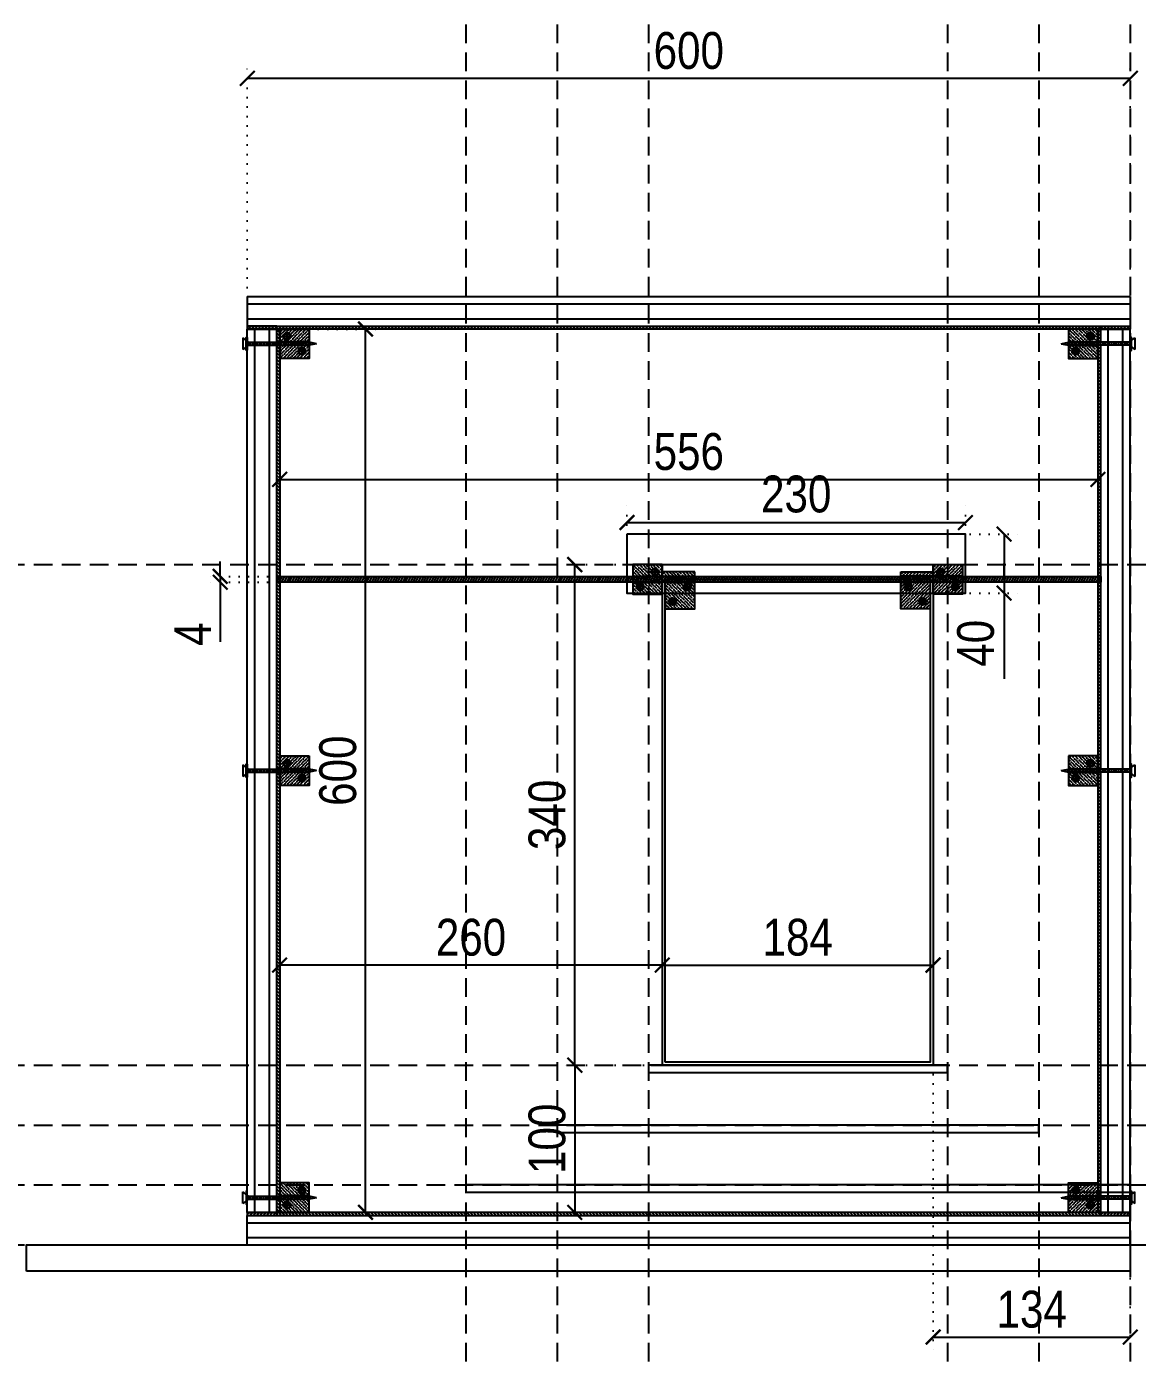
# Model space of a CAD drawing. Extents: x -680 to 5888, y -3600 to 1159.
# Drawn here: x -680 to 76, y -2227 to -1324 of the extents above; entities that cross this region are included whole.
import ezdxf

# ---------------------------------------------------------------- set-up
doc = ezdxf.new("R2010")
doc.units = 0
doc.linetypes.add('DASHED', pattern=[19.05, 12.7, -6.35])
doc.linetypes.add('DOTTED', pattern=[6.35, 0, -6.35])
doc.layers.get('0').update_dxf_attribs({"linetype": 'CONTINUOUS'})
doc.layers.get('DEFPOINTS').update_dxf_attribs({"linetype": 'CONTINUOUS'})
doc.layers.add('construction', color=252, linetype='CONTINUOUS')
doc.styles.get("Standard").update_dxf_attribs({"font": 'DejaVuSansCondensed.ttf'})
doc.dimstyles.new('big', dxfattribs={"dimscale": 10, "dimtxt": 2.5, "dimasz": 1, "dimexe": 1.25, "dimexo": 0.625, "dimtad": 1, "dimdsep": 46, "dimtxsty": 'STANDARD', "dimblk": 'ARCHTICK', "dimcen": 2.5, "dimadec": 0, "dimazin": 0, "dimtfac": 1, "dimtmove": 0, "dimatfit": 3, "dimldrblk": 'ARCHTICK', "dimfxl": 1, "dimarcsym": 0})

# ---------------------------------------------------------------- blocks, each defined once
blk = doc.blocks.new('_ARCHTICK')
at = {"color": 0, "linetype": 'ByBlock', "const_width": 0.15}
blk.add_lwpolyline([(-0.5, -0.5), (0.5, 0.5)], dxfattribs=at)
blk = doc.blocks.new('*D93')
at = {"color": 0, "linetype": 'DOTTED', "lineweight": -2}
for p, q in [((-529.68, -1501.35), (-529.68, -1346.83)), ((70.32, -1501.35), (70.32, -1346.83))]:
    blk.add_line(p, q, dxfattribs=at)
at = {"color": 0, "lineweight": -2}
blk.add_line((-529.68, -1359.33), (70.32, -1359.33), dxfattribs=at)
at = {"layer": 'DEFPOINTS', "color": 0}
for p in [(70.32, -1359.33), (-529.68, -1507.6), (70.32, -1507.6)]:
    blk.add_point(p, dxfattribs=at)
at = {"color": 0, "lineweight": -2, "xscale": 10, "yscale": 10, "zscale": 10, "rotation": 180}
blk.add_blockref('_ARCHTICK', (-529.68, -1359.33), dxfattribs=at)
at = {"color": 0, "lineweight": -2, "xscale": 10, "yscale": 10, "zscale": 10}
blk.add_blockref('_ARCHTICK', (70.32, -1359.33), dxfattribs=at)
at = {"color": 0, "insert": (-229.68, -1340.58), "char_height": 25, "attachment_point": 5}
blk.add_mtext('600', dxfattribs=at)
blk = doc.blocks.new('*D102')
at = {"color": 0, "linetype": 'DOTTED', "lineweight": -2}
for p, q in [((-63.68, -2035.85), (-63.68, -2226.74)), ((70.32, -2135.85), (70.32, -2226.74))]:
    blk.add_line(p, q, dxfattribs=at)
at = {"color": 0, "lineweight": -2}
blk.add_line((-63.68, -2214.24), (70.32, -2214.24), dxfattribs=at)
at = {"layer": 'DEFPOINTS', "color": 0}
for p in [(-63.68, -2029.6), (70.32, -2129.6), (70.32, -2214.24)]:
    blk.add_point(p, dxfattribs=at)
at = {"color": 0, "lineweight": -2, "xscale": 10, "yscale": 10, "zscale": 10, "rotation": 180}
blk.add_blockref('_ARCHTICK', (-63.68, -2214.24), dxfattribs=at)
at = {"color": 0, "lineweight": -2, "xscale": 10, "yscale": 10, "zscale": 10}
blk.add_blockref('_ARCHTICK', (70.32, -2214.24), dxfattribs=at)
at = {"color": 0, "insert": (3.32, -2195.49), "char_height": 25, "attachment_point": 5}
blk.add_mtext('134', dxfattribs=at)
blk = doc.blocks.new('*D112')
at = {"color": 0, "lineweight": -2}
for p, q in [((-548.08, -1697.6), (-548.08, -1687.6)), ((-548.08, -1697.6), (-548.08, -1701.6)), ((-548.08, -1701.6), (-548.08, -1742.07))]:
    blk.add_line(p, q, dxfattribs=at)
at = {"color": 0, "linetype": 'DOTTED', "lineweight": -2}
for p, q in [((-515.93, -1697.6), (-560.58, -1697.6)), ((-515.93, -1701.6), (-560.58, -1701.6))]:
    blk.add_line(p, q, dxfattribs=at)
at = {"layer": 'DEFPOINTS', "color": 0}
for p in [(-548.08, -1701.6), (-509.68, -1697.6), (-509.68, -1701.6)]:
    blk.add_point(p, dxfattribs=at)
at = {"color": 0, "lineweight": -2, "xscale": 10, "yscale": 10, "zscale": 10}
for p, rotation in [((-548.08, -1697.6), 270), ((-548.08, -1701.6), 90)]:
    blk.add_blockref('_ARCHTICK', p, dxfattribs=dict(at, rotation=rotation))
at = {"color": 0, "insert": (-566.83, -1736.84), "char_height": 25, "attachment_point": 5, "rotation": 90}
blk.add_mtext('4', dxfattribs=at)
blk = doc.blocks.new('*D113')
at = {"color": 0, "linetype": 'DOTTED', "lineweight": -2}
for p, q in [((-507.68, -1555.85), (-507.68, -1644.22)), ((48.32, -1555.85), (48.32, -1644.22))]:
    blk.add_line(p, q, dxfattribs=at)
at = {"color": 0, "lineweight": -2}
blk.add_line((-507.68, -1631.72), (48.32, -1631.72), dxfattribs=at)
at = {"layer": 'DEFPOINTS', "color": 0}
for p in [(-507.68, -1549.6), (48.32, -1549.6), (48.32, -1631.72)]:
    blk.add_point(p, dxfattribs=at)
at = {"color": 0, "lineweight": -2, "xscale": 10, "yscale": 10, "zscale": 10, "rotation": 180}
blk.add_blockref('_ARCHTICK', (-507.68, -1631.72), dxfattribs=at)
at = {"color": 0, "lineweight": -2, "xscale": 10, "yscale": 10, "zscale": 10}
blk.add_blockref('_ARCHTICK', (48.32, -1631.72), dxfattribs=at)
at = {"color": 0, "insert": (-229.68, -1612.97), "char_height": 25, "attachment_point": 5}
blk.add_mtext('556', dxfattribs=at)
blk = doc.blocks.new('*D123')
at = {"color": 0, "linetype": 'DOTTED', "lineweight": -2}
for p, q in [((-481.43, -1529.6), (-436.84, -1529.6)), ((-481.43, -2129.6), (-436.84, -2129.6))]:
    blk.add_line(p, q, dxfattribs=at)
at = {"color": 0, "lineweight": -2}
blk.add_line((-449.34, -2129.6), (-449.34, -1529.6), dxfattribs=at)
at = {"layer": 'DEFPOINTS', "color": 0}
for p in [(-487.68, -1529.6), (-449.34, -1529.6), (-487.68, -2129.6)]:
    blk.add_point(p, dxfattribs=at)
at = {"color": 0, "lineweight": -2, "xscale": 10, "yscale": 10, "zscale": 10}
for p, rotation in [((-449.34, -1529.6), 90), ((-449.34, -2129.6), 270)]:
    blk.add_blockref('_ARCHTICK', p, dxfattribs=dict(at, rotation=rotation))
at = {"color": 0, "insert": (-468.09, -1829.6), "char_height": 25, "attachment_point": 5, "rotation": 90}
blk.add_mtext('600', dxfattribs=at)
blk = doc.blocks.new('*D128')
at = {"color": 0, "linetype": 'DOTTED', "lineweight": -2}
for p, q in [((-313.41, -2029.6), (-319.66, -2029.6)), ((-253.93, -2129.6), (-319.66, -2129.6))]:
    blk.add_line(p, q, dxfattribs=at)
at = {"color": 0, "lineweight": -2}
blk.add_line((-307.16, -2029.6), (-307.16, -2129.6), dxfattribs=at)
at = {"layer": 'DEFPOINTS', "color": 0}
for p in [(-307.16, -2029.6), (-307.16, -2129.6), (-247.68, -2129.6)]:
    blk.add_point(p, dxfattribs=at)
at = {"color": 0, "lineweight": -2, "xscale": 10, "yscale": 10, "zscale": 10}
for p, rotation in [((-307.16, -2029.6), 90), ((-307.16, -2129.6), 270)]:
    blk.add_blockref('_ARCHTICK', p, dxfattribs=dict(at, rotation=rotation))
at = {"color": 0, "insert": (-325.91, -2079.6), "char_height": 25, "attachment_point": 5, "rotation": 90}
blk.add_mtext('100', dxfattribs=at)
blk = doc.blocks.new('*D129')
at = {"color": 0, "linetype": 'DOTTED', "lineweight": -2}
for p, q in [((-507.68, -1869.85), (-507.68, -1974.11)), ((-247.68, -1869.85), (-247.68, -1974.11))]:
    blk.add_line(p, q, dxfattribs=at)
at = {"color": 0, "lineweight": -2}
blk.add_line((-247.68, -1961.61), (-507.68, -1961.61), dxfattribs=at)
at = {"layer": 'DEFPOINTS', "color": 0}
for p in [(-507.68, -1863.6), (-247.68, -1863.6), (-507.68, -1961.61)]:
    blk.add_point(p, dxfattribs=at)
at = {"color": 0, "lineweight": -2, "xscale": 10, "yscale": 10, "zscale": 10, "rotation": 180}
blk.add_blockref('_ARCHTICK', (-507.68, -1961.61), dxfattribs=at)
at = {"color": 0, "lineweight": -2, "xscale": 10, "yscale": 10, "zscale": 10}
blk.add_blockref('_ARCHTICK', (-247.68, -1961.61), dxfattribs=at)
at = {"color": 0, "insert": (-377.68, -1942.86), "char_height": 25, "attachment_point": 5}
blk.add_mtext('260', dxfattribs=at)
blk = doc.blocks.new('*D130')
at = {"color": 0, "linetype": 'DOTTED', "lineweight": -2}
for p, q in [((-247.68, -1918.59), (-247.68, -1974.11)), ((-63.68, -1918.59), (-63.68, -1974.11))]:
    blk.add_line(p, q, dxfattribs=at)
at = {"color": 0, "lineweight": -2}
blk.add_line((-247.68, -1961.61), (-63.68, -1961.61), dxfattribs=at)
at = {"layer": 'DEFPOINTS', "color": 0}
for p in [(-247.68, -1912.34), (-63.68, -1912.34), (-63.68, -1961.61)]:
    blk.add_point(p, dxfattribs=at)
at = {"color": 0, "lineweight": -2, "xscale": 10, "yscale": 10, "zscale": 10, "rotation": 180}
blk.add_blockref('_ARCHTICK', (-247.68, -1961.61), dxfattribs=at)
at = {"color": 0, "lineweight": -2, "xscale": 10, "yscale": 10, "zscale": 10}
blk.add_blockref('_ARCHTICK', (-63.68, -1961.61), dxfattribs=at)
at = {"color": 0, "insert": (-155.68, -1942.86), "char_height": 25, "attachment_point": 5}
blk.add_mtext('184', dxfattribs=at)
blk = doc.blocks.new('*D131')
at = {"color": 0, "linetype": 'DOTTED', "lineweight": -2}
for p, q in [((-253.93, -1689.6), (-319.66, -1689.6)), ((-253.93, -2029.6), (-319.66, -2029.6))]:
    blk.add_line(p, q, dxfattribs=at)
at = {"color": 0, "lineweight": -2}
blk.add_line((-307.16, -2029.6), (-307.16, -1689.6), dxfattribs=at)
at = {"layer": 'DEFPOINTS', "color": 0}
for p in [(-307.16, -1689.6), (-247.68, -1689.6), (-247.68, -2029.6)]:
    blk.add_point(p, dxfattribs=at)
at = {"color": 0, "lineweight": -2, "xscale": 10, "yscale": 10, "zscale": 10}
for p, rotation in [((-307.16, -1689.6), 90), ((-307.16, -2029.6), 270)]:
    blk.add_blockref('_ARCHTICK', p, dxfattribs=dict(at, rotation=rotation))
at = {"color": 0, "insert": (-325.91, -1859.6), "char_height": 25, "attachment_point": 5, "rotation": 90}
blk.add_mtext('340', dxfattribs=at)
blk = doc.blocks.new('*D138')
at = {"color": 0, "linetype": 'DOTTED', "lineweight": -2}
for p, q in [((-271.69, -1662.67), (-271.69, -1648.52)), ((-41.69, -1662.67), (-41.69, -1648.52))]:
    blk.add_line(p, q, dxfattribs=at)
at = {"color": 0, "lineweight": -2}
blk.add_line((-271.69, -1661.02), (-41.69, -1661.02), dxfattribs=at)
at = {"layer": 'DEFPOINTS', "color": 0}
for p in [(-271.69, -1668.92), (-41.69, -1661.02), (-41.69, -1668.92)]:
    blk.add_point(p, dxfattribs=at)
at = {"color": 0, "lineweight": -2, "xscale": 10, "yscale": 10, "zscale": 10, "rotation": 180}
blk.add_blockref('_ARCHTICK', (-271.69, -1661.02), dxfattribs=at)
at = {"color": 0, "lineweight": -2, "xscale": 10, "yscale": 10, "zscale": 10}
blk.add_blockref('_ARCHTICK', (-41.69, -1661.02), dxfattribs=at)
at = {"color": 0, "insert": (-156.69, -1641.8), "char_height": 25, "attachment_point": 5}
blk.add_mtext('230', dxfattribs=at)
blk = doc.blocks.new('*D139')
at = {"color": 0, "linetype": 'DOTTED', "lineweight": -2}
for p, q in [((-38.41, -1668.92), (-2.96, -1668.92)), ((-38.41, -1708.94), (-2.96, -1708.94))]:
    blk.add_line(p, q, dxfattribs=at)
at = {"color": 0, "lineweight": -2}
for p, q in [((-15.46, -1668.92), (-15.46, -1708.94)), ((-15.46, -1698.94), (-15.46, -1688.94)), ((-15.46, -1708.94), (-15.46, -1767.14))]:
    blk.add_line(p, q, dxfattribs=at)
at = {"layer": 'DEFPOINTS', "color": 0}
for p in [(-44.66, -1668.92), (-44.66, -1708.94), (-15.46, -1708.94)]:
    blk.add_point(p, dxfattribs=at)
at = {"color": 0, "lineweight": -2, "xscale": 10, "yscale": 10, "zscale": 10}
for p, rotation in [((-15.46, -1668.92), 90), ((-15.46, -1708.94), 270)]:
    blk.add_blockref('_ARCHTICK', p, dxfattribs=dict(at, rotation=rotation))
at = {"color": 0, "insert": (-34.68, -1743.04), "char_height": 25, "attachment_point": 5, "rotation": 90}
blk.add_mtext('40', dxfattribs=at)

msp = doc.modelspace()

# ---------------------------------------------------------------- hatches: boundary and pattern name
h = msp.add_hatch()
h.set_pattern_fill('ANSI31', color=256, scale=0.5, style=0)
h.set_pattern_definition([(45, (-529.6765, -2111.6029), (-1.122532, 1.122532), [])])
h.paths.add_polyline_path([(-529.677, -1527.603), (-529.677, -1529.603), (-509.677, -1529.603), (-509.677, -1527.603)])
h = msp.add_hatch()
h.set_pattern_fill('ANSI31', color=256, scale=0.5, angle=180, style=0)
h.set_pattern_definition([(225, (-2e-13, -2226.6757), (1.122532, -1.122532), [])])
h.paths.add_polyline_path([(-509.677, -1529.603), (-509.677, -1527.603), (50.323, -1527.603), (50.323, -1529.603)])
h = msp.add_hatch()
h.set_pattern_fill('ANSI31', color=256, scale=0.5, style=0)
h.set_pattern_definition([(315, (-459.353, 0), (-1.122532, -1.122532), [])])
h.paths.add_polyline_path([(-507.677, -1529.603), (-507.677, -2129.603), (-509.677, -2129.603), (-509.677, -1529.603)])
h = msp.add_hatch()
h.set_pattern_fill('ANSI36', color=201, scale=0.5, angle=90, style=0)
h.set_pattern_definition([(45, (1894.9609, -1571.6772), (3.086963, 0.841899), [3.96875, -0.79375, 0, -0.79375])])
h.paths.add_polyline_path([(-487.677, -1529.603), (-487.677, -1549.603), (-507.677, -1549.603), (-507.677, -1529.603)])
h = msp.add_hatch()
h.set_pattern_fill('ANSI36', color=201, scale=0.5, angle=90, style=0)
h.set_pattern_definition([(135, (-2354.3139, -1571.6772), (-3.086963, 0.841899), [3.96875, -0.79375, 0, -0.79375])])
h.paths.add_polyline_path([(28.323, -1529.603), (28.323, -1549.603), (48.323, -1549.603), (48.323, -1529.603)])
h = msp.add_hatch()
h.set_pattern_fill('ANSI31', color=256, scale=0.5, angle=180, style=0)
h.paths.add_polyline_path([(48.323, -1529.603), (48.323, -2129.603), (50.323, -2129.603), (50.323, -1529.603)])
h = msp.add_hatch()
h.set_pattern_fill('ANSI31', color=256, scale=0.5, angle=180, style=0)
h.set_pattern_definition([(135, (70.3235, -2111.6029), (1.122532, 1.122532), [])])
h.paths.add_polyline_path([(70.323, -1527.603), (70.323, -1529.603), (50.323, -1529.603), (50.323, -1527.603)])
h = msp.add_hatch()
h.set_pattern_fill('ANSI36', color=201, scale=0.5, angle=90, style=0)
h.set_pattern_definition([(135, (-2650.3139, -1731.6772), (-3.086963, 0.841899), [3.96875, -0.79375, 0, -0.79375])])
h.paths.add_polyline_path([(-267.677, -1689.603), (-267.677, -1709.603), (-247.677, -1709.603), (-247.677, -1689.603)])
h = msp.add_hatch()
h.set_pattern_fill('ANSI36', color=201, scale=0.5, angle=90, style=0)
h.paths.add_polyline_path([(-225.677, -1694.603), (-247.677, -1694.603), (-247.677, -1697.353), (-245.677, -1697.353), (-245.677, -1719.603), (-225.677, -1719.603)])
h = msp.add_hatch()
h.set_pattern_fill('ANSI36', color=201, scale=0.5, angle=90, style=0)
h.set_pattern_definition([(45, (-311.353, 5e-13), (3.086963, 0.841899), [3.96875, -0.79375, 0, -0.79375])])
h.paths.add_polyline_path([(-85.677, -1694.603), (-63.677, -1694.603), (-63.677, -1697.353), (-65.677, -1697.353), (-65.677, -1719.603), (-85.677, -1719.603)])
h = msp.add_hatch()
h.set_pattern_fill('ANSI36', color=201, scale=0.5, angle=90, style=0)
h.set_pattern_definition([(45, (2338.9609, -1731.6772), (3.086963, 0.841899), [3.96875, -0.79375, 0, -0.79375])])
h.paths.add_polyline_path([(-43.677, -1689.603), (-43.677, -1709.603), (-63.677, -1709.603), (-63.677, -1689.603)])
h = msp.add_hatch()
h.set_pattern_fill('ANSI31', color=150, scale=0.5, angle=20, style=0)
h.paths.add_polyline_path([(50.323, -1697.603), (50.323, -1701.603), (-509.677, -1701.603), (-509.677, -1697.603)])
h = msp.add_hatch()
h.set_pattern_fill('ANSI36', color=201, scale=0.5, angle=90, style=0)
h.set_pattern_definition([(45, (1894.9609, -1861.6337), (3.086963, 0.841899), [3.96875, -0.79375, 0, -0.79375])])
h.paths.add_polyline_path([(-487.677, -1819.559), (-487.677, -1839.559), (-507.677, -1839.559), (-507.677, -1819.559)])
h = msp.add_hatch()
h.set_pattern_fill('ANSI36', color=201, scale=0.5, angle=90, style=0)
h.set_pattern_definition([(135, (-2354.3139, -1861.6337), (-3.086963, 0.841899), [3.96875, -0.79375, 0, -0.79375])])
h.paths.add_polyline_path([(28.323, -1819.559), (28.323, -1839.559), (48.323, -1839.559), (48.323, -1819.559)])
h = msp.add_hatch()
h.set_pattern_fill('ANSI36', color=201, scale=0.5, angle=270, style=0)
h.set_pattern_definition([(315, (1894.9609, -2087.5286), (3.086963, -0.841899), [3.96875, -0.79375, 0, -0.79375])])
h.paths.add_polyline_path([(-487.677, -2129.603), (-487.677, -2109.603), (-507.677, -2109.603), (-507.677, -2129.603)])
h = msp.add_hatch()
h.set_pattern_fill('ANSI36', color=201, scale=0.5, angle=270, style=0)
h.set_pattern_definition([(225, (-2354.3139, -2087.5286), (-3.086963, -0.841899), [3.96875, -0.79375, 0, -0.79375])])
h.paths.add_polyline_path([(28.323, -2129.603), (28.323, -2109.603), (48.323, -2109.603), (48.323, -2129.603)])
h = msp.add_hatch()
h.set_pattern_fill('ANSI31', color=256, scale=0.5, angle=180, style=0)
h.set_pattern_definition([(225, (-509.6765, -1547.6029), (1.122532, -1.122532), [])])
h.paths.add_polyline_path([(-509.677, -2131.603), (-509.677, -2129.603), (-529.677, -2129.603), (-529.677, -2131.603)])
h = msp.add_hatch()
h.set_pattern_fill('ANSI31', color=256, scale=0.5, angle=180, style=0)
h.set_pattern_definition([(135, (-3e-13, -1432.53), (1.122532, 1.122532), [])])
h.paths.add_polyline_path([(-509.677, -2129.603), (-509.677, -2131.603), (50.323, -2131.603), (50.323, -2129.603)])
h = msp.add_hatch()
h.set_pattern_fill('ANSI31', color=256, scale=0.5, angle=180, style=0)
h.set_pattern_definition([(225, (70.3235, -1547.6029), (1.122532, -1.122532), [])])
h.paths.add_polyline_path([(70.323, -2131.603), (70.323, -2129.603), (50.323, -2129.603), (50.323, -2131.603)])

# ---------------------------------------------------------------- linework, layer by layer
for p, q in [((-529.677, -1507.603), (70.323, -1507.603)), ((-529.677, -1507.603), (-529.677, -1527.603)), ((-529.677, -1512.603), (70.323, -1512.603)), ((70.323, -1507.603), (70.323, -1527.603)), ((-529.677, -1522.603), (70.323, -1522.603)), ((-529.677, -1527.603), (70.323, -1527.603)), ((-529.677, -2129.603), (-529.677, -1529.603)), ((-509.677, -1529.603), (-529.677, -1529.603)), ((-529.677, -2129.603), (-529.677, -1529.603)), ((-529.677, -1529.603), (-509.677, -1529.603)), ((-524.677, -2129.603), (-524.677, -1529.603)), ((-514.677, -2129.603), (-514.677, -1529.603)), ((-509.677, -2129.603), (-509.677, -1529.603)), ((50.323, -1529.603), (70.323, -1529.603)), ((50.323, -2129.603), (50.323, -1529.603)), ((50.323, -1529.603), (70.323, -1529.603)), ((55.323, -2129.603), (55.323, -1529.603)), ((65.323, -2129.603), (65.323, -1529.603)), ((70.323, -2129.603), (70.323, -1529.603)), ((70.323, -2129.603), (70.323, -1529.603)), ((-247.677, -1689.603), (-65.677, -1689.603)), ((-247.677, -1689.603), (-247.677, -2029.603)), ((-65.677, -1689.603), (-63.677, -1689.603)), ((-63.677, -1689.603), (-63.677, -2029.603)), ((-247.677, -2029.603), (-63.677, -2029.603)), ((-509.677, -2129.603), (-529.677, -2129.603)), ((-529.677, -2129.603), (-509.677, -2129.603)), ((50.323, -2129.603), (70.323, -2129.603)), ((50.323, -2129.603), (70.323, -2129.603)), ((-529.677, -2131.603), (70.323, -2131.603)), ((-529.677, -2151.603), (-529.677, -2131.603)), ((-529.677, -2136.603), (70.323, -2136.603)), ((70.323, -2151.603), (70.323, -2131.603)), ((-529.677, -2146.603), (70.323, -2146.603)), ((-529.677, -2151.603), (70.323, -2151.603))]:
    msp.add_line(p, q)
at = {"color": 150}
for p, q in [((-502.677, -1532.103), (-502.677, -1537.103)), ((43.323, -1532.103), (43.323, -1537.103)), ((-532.677, -1535.603), (-532.677, -1543.603)), ((-528.927, -1538.603), (-532.677, -1535.603)), ((-528.927, -1540.603), (-532.677, -1543.603)), ((-529.677, -1537.646), (-530.557, -1537.646)), ((-529.677, -1541.646), (-530.557, -1541.646)), ((-528.927, -1538.603), (-487.677, -1538.603)), ((-528.927, -1538.603), (-528.927, -1540.603)), ((-528.927, -1540.603), (-487.677, -1540.603)), ((-527.427, -1538.603), (-527.427, -1540.603)), ((-525.927, -1538.603), (-525.927, -1540.603)), ((-524.427, -1538.603), (-524.427, -1540.603)), ((-522.927, -1538.603), (-522.927, -1540.603)), ((-521.427, -1538.603), (-521.427, -1540.603)), ((-519.927, -1538.603), (-519.927, -1540.603)), ((-518.427, -1538.603), (-518.427, -1540.603)), ((-516.927, -1538.603), (-516.927, -1540.603)), ((-515.427, -1538.603), (-515.427, -1540.603)), ((-513.927, -1538.603), (-513.927, -1540.603)), ((-512.427, -1538.603), (-512.427, -1540.603)), ((-510.927, -1538.603), (-510.927, -1540.603)), ((-509.427, -1538.603), (-509.427, -1540.603)), ((-507.927, -1538.603), (-507.927, -1540.603)), ((-506.427, -1538.603), (-506.427, -1540.603)), ((-500.177, -1534.603), (-505.177, -1534.603)), ((-504.927, -1538.603), (-504.927, -1540.603)), ((-503.427, -1538.603), (-503.427, -1540.603)), ((-501.927, -1538.603), (-501.927, -1540.603)), ((-500.427, -1538.603), (-500.427, -1540.603)), ((-498.927, -1538.603), (-498.927, -1540.603)), ((-497.427, -1538.603), (-497.427, -1540.603)), ((-495.927, -1538.603), (-495.927, -1540.603)), ((-494.427, -1538.603), (-494.427, -1540.603)), ((-492.927, -1538.603), (-492.927, -1540.603)), ((-492.677, -1542.103), (-492.677, -1547.103)), ((-491.427, -1538.603), (-491.427, -1540.603)), ((-489.927, -1538.603), (-489.927, -1540.603)), ((-488.427, -1538.603), (-488.427, -1540.603)), ((-482.677, -1539.603), (-487.677, -1538.603)), ((-482.677, -1539.603), (-487.677, -1540.603)), ((-486.927, -1538.753), (-486.927, -1540.453)), ((-485.427, -1539.053), (-485.427, -1540.153)), ((-483.927, -1539.353), (-483.927, -1539.853)), ((23.323, -1539.603), (28.323, -1538.603)), ((23.323, -1539.603), (28.323, -1540.603)), ((24.573, -1539.353), (24.573, -1539.853)), ((26.073, -1539.053), (26.073, -1540.153)), ((27.573, -1538.753), (27.573, -1540.453)), ((69.573, -1538.603), (28.323, -1538.603)), ((69.573, -1540.603), (28.323, -1540.603)), ((29.073, -1538.603), (29.073, -1540.603)), ((30.573, -1538.603), (30.573, -1540.603)), ((32.073, -1538.603), (32.073, -1540.603)), ((33.323, -1542.103), (33.323, -1547.103)), ((33.573, -1538.603), (33.573, -1540.603)), ((35.073, -1538.603), (35.073, -1540.603)), ((36.573, -1538.603), (36.573, -1540.603)), ((38.073, -1538.603), (38.073, -1540.603)), ((39.573, -1538.603), (39.573, -1540.603)), ((40.823, -1534.603), (45.823, -1534.603)), ((41.073, -1538.603), (41.073, -1540.603)), ((42.573, -1538.603), (42.573, -1540.603)), ((44.073, -1538.603), (44.073, -1540.603)), ((45.573, -1538.603), (45.573, -1540.603)), ((47.073, -1538.603), (47.073, -1540.603)), ((48.573, -1538.603), (48.573, -1540.603)), ((50.073, -1538.603), (50.073, -1540.603)), ((51.573, -1538.603), (51.573, -1540.603)), ((53.073, -1538.603), (53.073, -1540.603)), ((54.573, -1538.603), (54.573, -1540.603)), ((56.073, -1538.603), (56.073, -1540.603)), ((57.573, -1538.603), (57.573, -1540.603)), ((59.073, -1538.603), (59.073, -1540.603)), ((60.573, -1538.603), (60.573, -1540.603)), ((62.073, -1538.603), (62.073, -1540.603)), ((63.573, -1538.603), (63.573, -1540.603)), ((65.073, -1538.603), (65.073, -1540.603)), ((66.573, -1538.603), (66.573, -1540.603)), ((68.073, -1538.603), (68.073, -1540.603)), ((69.573, -1538.603), (73.323, -1535.603)), ((69.573, -1538.603), (69.573, -1540.603)), ((69.573, -1540.603), (73.323, -1543.603)), ((70.323, -1537.646), (71.203, -1537.646)), ((70.323, -1541.646), (71.203, -1541.646)), ((73.323, -1535.603), (73.323, -1543.603)), ((-490.177, -1544.603), (-495.177, -1544.603)), ((30.823, -1544.603), (35.823, -1544.603)), ((-255.177, -1694.603), (-250.177, -1694.603)), ((-252.677, -1692.103), (-252.677, -1697.103)), ((-56.177, -1694.603), (-61.177, -1694.603)), ((-58.677, -1692.103), (-58.677, -1697.103)), ((-260.177, -1704.603), (-265.177, -1704.603)), ((-262.677, -1707.103), (-262.677, -1702.103)), ((-233.177, -1704.603), (-228.177, -1704.603)), ((-230.677, -1702.103), (-230.677, -1707.103)), ((-78.177, -1704.603), (-83.177, -1704.603)), ((-80.677, -1702.103), (-80.677, -1707.103)), ((-51.177, -1704.603), (-46.177, -1704.603)), ((-48.677, -1707.103), (-48.677, -1702.103)), ((-238.177, -1714.603), (-243.177, -1714.603)), ((-240.677, -1717.103), (-240.677, -1712.103)), ((-73.177, -1714.603), (-68.177, -1714.603)), ((-70.677, -1717.103), (-70.677, -1712.103)), ((-502.677, -1822.059), (-502.677, -1827.059)), ((43.323, -1822.059), (43.323, -1827.059)), ((-532.677, -1825.559), (-532.677, -1833.559)), ((-528.927, -1828.559), (-532.677, -1825.559)), ((-528.927, -1830.559), (-532.677, -1833.559)), ((-529.677, -1827.603), (-530.557, -1827.603)), ((-529.677, -1831.603), (-530.557, -1831.603)), ((-528.927, -1828.559), (-487.677, -1828.559)), ((-528.927, -1828.559), (-528.927, -1830.559)), ((-528.927, -1830.559), (-487.677, -1830.559)), ((-527.427, -1828.559), (-527.427, -1830.559)), ((-525.927, -1828.559), (-525.927, -1830.559)), ((-524.427, -1828.559), (-524.427, -1830.559)), ((-522.927, -1828.559), (-522.927, -1830.559)), ((-521.427, -1828.559), (-521.427, -1830.559)), ((-519.927, -1828.559), (-519.927, -1830.559)), ((-518.427, -1828.559), (-518.427, -1830.559)), ((-516.927, -1828.559), (-516.927, -1830.559)), ((-515.427, -1828.559), (-515.427, -1830.559)), ((-513.927, -1828.559), (-513.927, -1830.559)), ((-512.427, -1828.559), (-512.427, -1830.559)), ((-510.927, -1828.559), (-510.927, -1830.559)), ((-509.427, -1828.559), (-509.427, -1830.559)), ((-507.927, -1828.559), (-507.927, -1830.559)), ((-506.427, -1828.559), (-506.427, -1830.559)), ((-500.177, -1824.559), (-505.177, -1824.559)), ((-504.927, -1828.559), (-504.927, -1830.559)), ((-503.427, -1828.559), (-503.427, -1830.559)), ((-501.927, -1828.559), (-501.927, -1830.559)), ((-500.427, -1828.559), (-500.427, -1830.559)), ((-498.927, -1828.559), (-498.927, -1830.559)), ((-497.427, -1828.559), (-497.427, -1830.559)), ((-495.927, -1828.559), (-495.927, -1830.559)), ((-494.427, -1828.559), (-494.427, -1830.559)), ((-492.927, -1828.559), (-492.927, -1830.559)), ((-492.677, -1832.059), (-492.677, -1837.059)), ((-491.427, -1828.559), (-491.427, -1830.559)), ((-489.927, -1828.559), (-489.927, -1830.559)), ((-488.427, -1828.559), (-488.427, -1830.559)), ((-482.677, -1829.559), (-487.677, -1828.559)), ((-482.677, -1829.559), (-487.677, -1830.559)), ((-486.927, -1828.709), (-486.927, -1830.409)), ((-485.427, -1829.009), (-485.427, -1830.109)), ((-483.927, -1829.309), (-483.927, -1829.809)), ((23.323, -1829.559), (28.323, -1828.559)), ((23.323, -1829.559), (28.323, -1830.559)), ((24.573, -1829.309), (24.573, -1829.809)), ((26.073, -1829.009), (26.073, -1830.109)), ((27.573, -1828.709), (27.573, -1830.409)), ((69.573, -1828.559), (28.323, -1828.559)), ((69.573, -1830.559), (28.323, -1830.559)), ((29.073, -1828.559), (29.073, -1830.559)), ((30.573, -1828.559), (30.573, -1830.559)), ((32.073, -1828.559), (32.073, -1830.559)), ((33.323, -1832.059), (33.323, -1837.059)), ((33.573, -1828.559), (33.573, -1830.559)), ((35.073, -1828.559), (35.073, -1830.559)), ((36.573, -1828.559), (36.573, -1830.559)), ((38.073, -1828.559), (38.073, -1830.559)), ((39.573, -1828.559), (39.573, -1830.559)), ((40.823, -1824.559), (45.823, -1824.559)), ((41.073, -1828.559), (41.073, -1830.559)), ((42.573, -1828.559), (42.573, -1830.559)), ((44.073, -1828.559), (44.073, -1830.559)), ((45.573, -1828.559), (45.573, -1830.559)), ((47.073, -1828.559), (47.073, -1830.559)), ((48.573, -1828.559), (48.573, -1830.559)), ((50.073, -1828.559), (50.073, -1830.559)), ((51.573, -1828.559), (51.573, -1830.559)), ((53.073, -1828.559), (53.073, -1830.559)), ((54.573, -1828.559), (54.573, -1830.559)), ((56.073, -1828.559), (56.073, -1830.559)), ((57.573, -1828.559), (57.573, -1830.559)), ((59.073, -1828.559), (59.073, -1830.559)), ((60.573, -1828.559), (60.573, -1830.559)), ((62.073, -1828.559), (62.073, -1830.559)), ((63.573, -1828.559), (63.573, -1830.559)), ((65.073, -1828.559), (65.073, -1830.559)), ((66.573, -1828.559), (66.573, -1830.559)), ((68.073, -1828.559), (68.073, -1830.559)), ((69.573, -1828.559), (73.323, -1825.559)), ((69.573, -1828.559), (69.573, -1830.559)), ((69.573, -1830.559), (73.323, -1833.559)), ((70.323, -1827.603), (71.203, -1827.603)), ((70.323, -1831.603), (71.203, -1831.603)), ((73.323, -1825.559), (73.323, -1833.559)), ((-490.177, -1834.559), (-495.177, -1834.559)), ((30.823, -1834.559), (35.823, -1834.559)), ((-532.677, -2123.603), (-532.677, -2115.603)), ((-528.927, -2118.603), (-532.677, -2115.603)), ((-528.927, -2120.603), (-532.677, -2123.603)), ((-529.677, -2117.559), (-530.557, -2117.559)), ((-528.927, -2118.603), (-487.677, -2118.603)), ((-528.927, -2120.603), (-528.927, -2118.603)), ((-528.927, -2120.603), (-487.677, -2120.603)), ((-527.427, -2120.603), (-527.427, -2118.603)), ((-525.927, -2120.603), (-525.927, -2118.603)), ((-524.427, -2120.603), (-524.427, -2118.603)), ((-522.927, -2120.603), (-522.927, -2118.603)), ((-521.427, -2120.603), (-521.427, -2118.603)), ((-519.927, -2120.603), (-519.927, -2118.603)), ((-518.427, -2120.603), (-518.427, -2118.603)), ((-516.927, -2120.603), (-516.927, -2118.603)), ((-515.427, -2120.603), (-515.427, -2118.603)), ((-513.927, -2120.603), (-513.927, -2118.603)), ((-512.427, -2120.603), (-512.427, -2118.603)), ((-510.927, -2120.603), (-510.927, -2118.603)), ((-509.427, -2120.603), (-509.427, -2118.603)), ((-507.927, -2120.603), (-507.927, -2118.603)), ((-506.427, -2120.603), (-506.427, -2118.603)), ((-504.927, -2120.603), (-504.927, -2118.603)), ((-503.427, -2120.603), (-503.427, -2118.603)), ((-501.927, -2120.603), (-501.927, -2118.603)), ((-500.427, -2120.603), (-500.427, -2118.603)), ((-498.927, -2120.603), (-498.927, -2118.603)), ((-497.427, -2120.603), (-497.427, -2118.603)), ((-495.927, -2120.603), (-495.927, -2118.603)), ((-490.177, -2114.603), (-495.177, -2114.603)), ((-494.427, -2120.603), (-494.427, -2118.603)), ((-492.927, -2120.603), (-492.927, -2118.603)), ((-492.677, -2117.103), (-492.677, -2112.103)), ((-491.427, -2120.603), (-491.427, -2118.603)), ((-489.927, -2120.603), (-489.927, -2118.603)), ((-488.427, -2120.603), (-488.427, -2118.603)), ((-482.677, -2119.603), (-487.677, -2118.603)), ((-482.677, -2119.603), (-487.677, -2120.603)), ((-486.927, -2120.453), (-486.927, -2118.753)), ((-485.427, -2120.153), (-485.427, -2119.053)), ((-483.927, -2119.853), (-483.927, -2119.353)), ((23.323, -2119.603), (28.323, -2118.603)), ((23.323, -2119.603), (28.323, -2120.603)), ((24.573, -2119.853), (24.573, -2119.353)), ((26.073, -2120.153), (26.073, -2119.053)), ((27.573, -2120.453), (27.573, -2118.753)), ((69.573, -2118.603), (28.323, -2118.603)), ((69.573, -2120.603), (28.323, -2120.603)), ((29.073, -2120.603), (29.073, -2118.603)), ((30.573, -2120.603), (30.573, -2118.603)), ((30.823, -2114.603), (35.823, -2114.603)), ((32.073, -2120.603), (32.073, -2118.603)), ((33.323, -2117.103), (33.323, -2112.103)), ((33.573, -2120.603), (33.573, -2118.603)), ((35.073, -2120.603), (35.073, -2118.603)), ((36.573, -2120.603), (36.573, -2118.603)), ((38.073, -2120.603), (38.073, -2118.603)), ((39.573, -2120.603), (39.573, -2118.603)), ((41.073, -2120.603), (41.073, -2118.603)), ((42.573, -2120.603), (42.573, -2118.603)), ((44.073, -2120.603), (44.073, -2118.603)), ((45.573, -2120.603), (45.573, -2118.603)), ((47.073, -2120.603), (47.073, -2118.603)), ((48.573, -2120.603), (48.573, -2118.603)), ((50.073, -2120.603), (50.073, -2118.603)), ((51.573, -2120.603), (51.573, -2118.603)), ((53.073, -2120.603), (53.073, -2118.603)), ((54.573, -2120.603), (54.573, -2118.603)), ((56.073, -2120.603), (56.073, -2118.603)), ((57.573, -2120.603), (57.573, -2118.603)), ((59.073, -2120.603), (59.073, -2118.603)), ((60.573, -2120.603), (60.573, -2118.603)), ((62.073, -2120.603), (62.073, -2118.603)), ((63.573, -2120.603), (63.573, -2118.603)), ((65.073, -2120.603), (65.073, -2118.603)), ((66.573, -2120.603), (66.573, -2118.603)), ((68.073, -2120.603), (68.073, -2118.603)), ((69.573, -2118.603), (73.323, -2115.603)), ((69.573, -2120.603), (69.573, -2118.603)), ((69.573, -2120.603), (73.323, -2123.603)), ((70.323, -2117.559), (71.203, -2117.559)), ((73.323, -2123.603), (73.323, -2115.603)), ((-529.677, -2121.559), (-530.557, -2121.559)), ((-500.177, -2124.603), (-505.177, -2124.603)), ((-502.677, -2127.103), (-502.677, -2122.103)), ((40.823, -2124.603), (45.823, -2124.603)), ((43.323, -2127.103), (43.323, -2122.103)), ((70.323, -2121.559), (71.203, -2121.559))]:
    msp.add_line(p, q, dxfattribs=at)
at = {"color": 6}
for p, q in [((-487.677, -1538.333), (-507.677, -1538.333)), ((-487.677, -1540.873), (-507.677, -1540.873)), ((28.323, -1538.333), (48.323, -1538.333)), ((28.323, -1540.873), (48.323, -1540.873)), ((-267.677, -1697.353), (-247.677, -1697.353)), ((-267.677, -1701.853), (-247.677, -1701.853)), ((-245.677, -1697.353), (-225.677, -1697.353)), ((-245.677, -1701.853), (-225.677, -1701.853)), ((-65.677, -1697.353), (-85.677, -1697.353)), ((-65.677, -1701.853), (-85.677, -1701.853)), ((-43.677, -1697.353), (-63.677, -1697.353)), ((-43.677, -1701.853), (-63.677, -1701.853)), ((-487.677, -1828.289), (-507.677, -1828.289)), ((-487.677, -1830.829), (-507.677, -1830.829)), ((28.323, -1828.289), (48.323, -1828.289)), ((28.323, -1830.829), (48.323, -1830.829)), ((-487.677, -2118.333), (-507.677, -2118.333)), ((-487.677, -2120.873), (-507.677, -2120.873)), ((28.323, -2118.333), (48.323, -2118.333)), ((28.323, -2120.873), (48.323, -2120.873))]:
    msp.add_line(p, q, dxfattribs=at)
for points in [[(-529.677, -1527.603), (-529.677, -1529.603), (-509.677, -1529.603), (-509.677, -1527.603)], [(-509.677, -1529.603), (-509.677, -1527.603), (50.323, -1527.603), (50.323, -1529.603)], [(-507.677, -1529.603), (-507.677, -2129.603), (-509.677, -2129.603), (-509.677, -1529.603)], [(48.323, -1529.603), (48.323, -2129.603), (50.323, -2129.603), (50.323, -1529.603)], [(70.323, -1527.603), (70.323, -1529.603), (50.323, -1529.603), (50.323, -1527.603)], [(-271.694, -1668.916), (-271.694, -1708.916), (-41.694, -1708.916), (-41.694, -1668.916)], [(-509.677, -2131.603), (-509.677, -2129.603), (-529.677, -2129.603), (-529.677, -2131.603)], [(-509.677, -2129.603), (-509.677, -2131.603), (50.323, -2131.603), (50.323, -2129.603)], [(70.323, -2131.603), (70.323, -2129.603), (50.323, -2129.603), (50.323, -2131.603)]]:
    msp.add_lwpolyline(points, close=True)
at = {"color": 201}
for points in [[(-487.677, -1529.603), (-487.677, -1549.603), (-507.677, -1549.603), (-507.677, -1529.603)], [(28.323, -1529.603), (28.323, -1549.603), (48.323, -1549.603), (48.323, -1529.603)], [(-267.677, -1689.603), (-267.677, -1709.603), (-247.677, -1709.603), (-247.677, -1689.603)], [(-43.677, -1689.603), (-43.677, -1709.603), (-63.677, -1709.603), (-63.677, -1689.603)], [(-487.677, -1819.559), (-487.677, -1839.559), (-507.677, -1839.559), (-507.677, -1819.559)], [(28.323, -1819.559), (28.323, -1839.559), (48.323, -1839.559), (48.323, -1819.559)], [(-487.677, -2129.603), (-487.677, -2109.603), (-507.677, -2109.603), (-507.677, -2129.603)], [(28.323, -2129.603), (28.323, -2109.603), (48.323, -2109.603), (48.323, -2129.603)]]:
    msp.add_lwpolyline(points, close=True, dxfattribs=at)
at = {"color": 150}
for points in [[(-529.677, -1544.046), (-530.557, -1544.046), (-530.557, -1535.246), (-529.677, -1535.246)], [(70.323, -1544.046), (71.203, -1544.046), (71.203, -1535.246), (70.323, -1535.246)], [(50.323, -1697.603), (50.323, -1701.603), (-509.677, -1701.603), (-509.677, -1697.603)], [(-529.677, -1834.003), (-530.557, -1834.003), (-530.557, -1825.203), (-529.677, -1825.203)], [(70.323, -1834.003), (71.203, -1834.003), (71.203, -1825.203), (70.323, -1825.203)], [(-529.677, -2115.159), (-530.557, -2115.159), (-530.557, -2123.959), (-529.677, -2123.959)], [(70.323, -2115.159), (71.203, -2115.159), (71.203, -2123.959), (70.323, -2123.959)]]:
    msp.add_lwpolyline(points, close=True, dxfattribs=at)
at = {"color": 6}
for points in [[(-225.677, -1694.603), (-247.677, -1694.603), (-247.677, -1697.353), (-245.677, -1697.353), (-245.677, -1719.603), (-225.677, -1719.603)], [(-85.677, -1694.603), (-63.677, -1694.603), (-63.677, -1697.353), (-65.677, -1697.353), (-65.677, -1719.603), (-85.677, -1719.603)]]:
    msp.add_lwpolyline(points, close=True, dxfattribs=at)
at = {"color": 64}
msp.add_lwpolyline([(-245.677, -2027.603), (-245.677, -1699.603), (-65.677, -1699.603), (-65.677, -2027.603)], close=True, dxfattribs=at)
at = {"color": 2}
for points in [[(-256.966, -2029.603), (-256.966, -2034.603), (-53.948, -2034.603), (-53.948, -2029.603)], [(-319.152, -2070.27), (-319.152, -2075.27), (8.238, -2075.27), (8.238, -2070.27)], [(-381.238, -2110.936), (-381.238, -2115.936), (70.323, -2115.936), (70.323, -2110.936)]]:
    msp.add_lwpolyline(points, close=True, dxfattribs=at)
at = {"color": 32}
msp.add_lwpolyline([(-679.677, -2169.603), (-679.677, -2151.603), (70.323, -2151.603), (70.323, -2169.603)], close=True, dxfattribs=at)
at = {"color": 150}
for centre, radius in [((-502.677, -1534.603), 2.5), ((-502.677, -1534.603), 2), ((43.323, -1534.603), 2.5), ((43.323, -1534.603), 2), ((-492.677, -1544.603), 2.5), ((-492.677, -1544.603), 2), ((33.323, -1544.603), 2.5), ((33.323, -1544.603), 2), ((-252.677, -1694.603), 2.5), ((-252.677, -1694.603), 2), ((-58.677, -1694.603), 2.5), ((-58.677, -1694.603), 2), ((-262.677, -1704.603), 2.5), ((-262.677, -1704.603), 2), ((-230.677, -1704.603), 2.5), ((-230.677, -1704.603), 2), ((-80.677, -1704.603), 2.5), ((-80.677, -1704.603), 2), ((-48.677, -1704.603), 2.5), ((-48.677, -1704.603), 2), ((-240.677, -1714.603), 2.5), ((-240.677, -1714.603), 2), ((-70.677, -1714.603), 2.5), ((-70.677, -1714.603), 2), ((-502.677, -1824.559), 2.5), ((-502.677, -1824.559), 2), ((43.323, -1824.559), 2.5), ((43.323, -1824.559), 2), ((-492.677, -1834.559), 2.5), ((33.323, -1834.559), 2.5), ((-492.677, -1834.559), 2), ((33.323, -1834.559), 2), ((-492.677, -2114.603), 2.5), ((-492.677, -2114.603), 2), ((33.323, -2114.603), 2.5), ((33.323, -2114.603), 2), ((-502.677, -2124.603), 2.5), ((-502.677, -2124.603), 2), ((43.323, -2124.603), 2.5), ((43.323, -2124.603), 2)]:
    msp.add_circle(centre, radius, dxfattribs=at)
at = {"color": 150, "linetype": 'DASHED', "ltscale": 0.05}
for centre in [(-502.677, -1534.603), (43.323, -1534.603), (-492.677, -1544.603), (33.323, -1544.603), (-252.677, -1694.603), (-58.677, -1694.603), (-262.677, -1704.603), (-230.677, -1704.603), (-80.677, -1704.603), (-48.677, -1704.603), (-240.677, -1714.603), (-70.677, -1714.603), (-502.677, -1824.559), (43.323, -1824.559), (-492.677, -1834.559), (33.323, -1834.559), (-492.677, -2114.603), (33.323, -2114.603), (-502.677, -2124.603), (43.323, -2124.603)]:
    msp.add_circle(centre, 0.75, dxfattribs=at)
at = {"layer": 'construction', "linetype": 'DASHED'}
for p, direction in [((-381.238, 561.829), (0, -1)), ((-319.152, 561.786), (0, -1)), ((-256.966, 561.786), (0, -1)), ((-53.948, 561.786), (0, -1)), ((8.238, 561.786), (0, -1)), ((70.323, 561.829), (0, -1)), ((-3.677, -1689.603), (1, 0)), ((-1.677, -2029.603), (1, 0)), ((-63.677, -2070.27), (1, 0)), ((-125.677, -2110.936), (1, 0)), ((830, -2151.603), (1, 0))]:
    msp.add_xline(p, direction, dxfattribs=at)

# ---------------------------------------------------------------- dimensions: what is measured, and where the dimension line sits
for base, p1, p2, override, picture, middle in [((70.323, -1359.333), (-529.677, -1507.603), (70.323, -1507.603), {"dimlfac": 1}, '*D93', (-229.677, -1340.583)), ((48.323, -1631.724), (-507.677, -1549.603), (48.323, -1549.603), {"dimlfac": 1}, '*D113', (-229.677, -1612.974)), ((-41.694, -1661.02), (-271.694, -1668.916), (-41.694, -1668.916), {"dimdec": 0, "dimlfac": 1}, '*D138', (-156.694, -1641.801)), ((70.323, -2214.239), (-63.677, -2029.603), (70.323, -2129.603), {"dimlfac": 1}, '*D102', (3.323, -2195.489))]:
    dim = msp.add_linear_dim(base=base, p1=p1, p2=p2, dimstyle='big', override=override)
    dim.commit()
    dim.dimension.update_dxf_attribs({"geometry": picture, "text_midpoint": middle})
for base, p1, p2, override, picture, middle in [((-449.344, -1529.603), (-487.677, -2129.603), (-487.677, -1529.603), {"dimlfac": 1}, '*D123', (-468.094, -1829.603)), ((-15.459, -1708.944), (-44.659, -1668.916), (-44.659, -1708.944), {"dimdec": 0, "dimlfac": 1}, '*D139', (-34.678, -1743.044)), ((-548.084, -1701.603), (-509.677, -1697.603), (-509.677, -1701.603), {"dimlfac": 1}, '*D112', (-566.834, -1736.837)), ((-307.162, -1689.603), (-247.677, -2029.603), (-247.677, -1689.603), {"dimlfac": 1}, '*D131', (-325.912, -1859.603)), ((-307.162, -2129.603), (-307.162, -2029.603), (-247.677, -2129.603), {"dimlfac": 1}, '*D128', (-325.912, -2079.603))]:
    dim = msp.add_linear_dim(base=base, p1=p1, p2=p2, angle=90, dimstyle='big', override=override)
    dim.commit()
    dim.dimension.update_dxf_attribs({"geometry": picture, "text_midpoint": middle})
for base, p1, p2, picture, middle in [((-507.677, -1961.608), (-247.677, -1863.603), (-507.677, -1863.603), '*D129', (-377.677, -1961.608)), ((-63.677, -1961.608), (-247.677, -1912.335), (-63.677, -1912.335), '*D130', (-155.677, -1961.608))]:
    dim = msp.add_linear_dim(base=base, p1=p1, p2=p2, dimstyle='big', override={"dimlfac": 1})
    dim.commit()
    dim.dimension.update_dxf_attribs({"geometry": picture, "text_midpoint": middle, "dimtype": 160})

doc.saveas('drawing.dxf')
